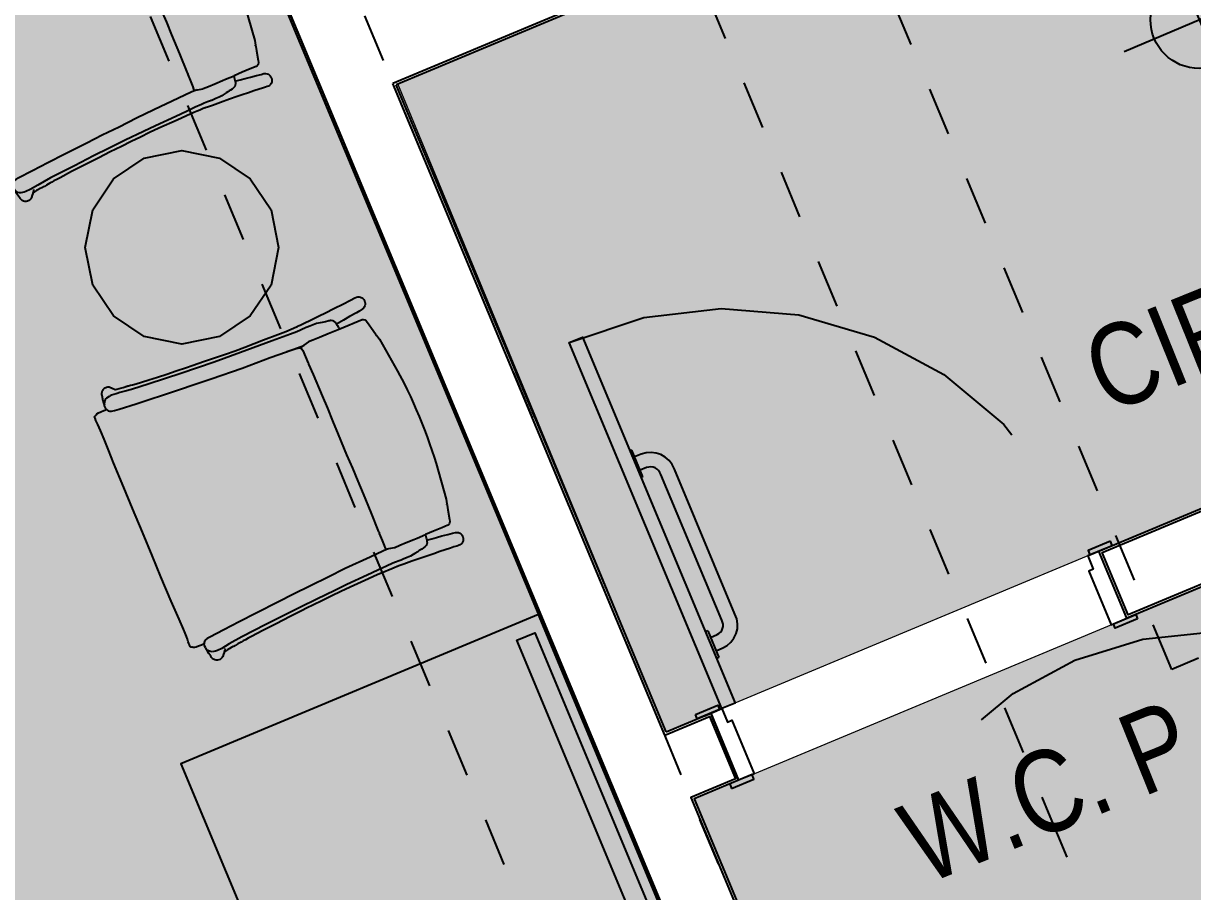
# Model space of a CAD drawing. Header units: metres. Extents: x -154 to 570, y -18 to 184.
# Drawn here: x -35.1 to -32.681, y 14.697 to 16.492 of the extents above; entities that cross this region are included whole.
import ezdxf
from ezdxf.enums import TextEntityAlignment as Align
from ezdxf.xclip import XClip

# ---------------------------------------------------------------- set-up
doc = ezdxf.new("R2010")
doc.units = ezdxf.units.M
doc.header["$XCLIPFRAME"] = 0
doc.linetypes.add('PUC TORRE A$0$DASHEDX2', pattern=[1.5, 1, -0.5])
doc.linetypes.add('PUC$0$DASHEDX2', pattern=[1.5, 1, -0.5])
for name, color, linetype in [('ARQ-AUX', 7, 'Continuous'), ('ARQ-SIM - EMBASAM', 1, 'Continuous'), ('ARQ-TXT - EMBASAM', 2, 'Continuous'), ('PUC TORRE A$0$1', 232, 'PUC TORRE A$0$DASHEDX2'), ('PUC TORRE A$0$JL-LAY', 7, 'Continuous'), ('PUC$0$ARQ-ALV ACAB', 4, 'Continuous'), ('PUC$0$ARQ-ALV OSSO', 5, 'Continuous'), ('PUC$0$ARQ-CAX @ 1', 1, 'Continuous'), ('PUC$0$ARQ-PRJ', 7, 'PUC$0$DASHEDX2')]:
    doc.layers.add(name, color=color, linetype=linetype)
doc.layers.add('PUC$0$ARQ-FORRO', color=9, linetype='Continuous', lineweight=5)
doc.styles.add('Adesa', font='ARIALN.TTF')

# ---------------------------------------------------------------- blocks, each defined once
blk = doc.blocks.new('*U1671')
for points in [[(-0.04499999999984539, 0.009999940819202635), (0.004999999999881766, 0.009999940819202635), (0.004999999999881766, -5.918121459558279e-08), (-0.04499999999984539, -5.918121459558279e-08)], [(0.8649999999987085, 0.00999994075062105), (0.8149999999989813, 0.00999994075062105), (0.8149999999989813, -5.924982460214778e-08), (0.8649999999987085, -5.924982460214778e-08)], [(-0.05500000000006366, -0.1599999999634463), (-0.005000000000336513, -0.1599999999634463), (-0.005000000000336513, -0.1499999999630006), (-0.05500000000006366, -0.1499999999630006)], [(0, -0.1499999999630859), (1.836970198722978e-17, -0.9699999999633985), (0.03000000000020011, -0.9699999999633985), (0.03000000000020009, -0.1499999999630859)], [(0.8749999999981309, -0.1599999999637873), (0.8249999999984038, -0.1599999999637873), (0.8249999999984038, -0.1499999999633417), (0.8749999999981309, -0.1499999999633417)]]:
    blk.add_lwpolyline(points, close=True)
for points in [[(-0.03999999999973625, -0.1499999999628585), (-3.410605131648481e-13, -0.1499999999630859), (-3.410605131648481e-13, -0.1199999999628858), (0.009999999999877218, -0.1199999999628858), (0.009999999999877218, -5.922683143921859e-08), (-0.02500000000077307, -5.922660406554314e-08), (-0.02499999999952252, -0.1499999999628585)], [(0.8599999999991678, -0.1499999999630859), (0.82, -0.1499999999633133), (0.82, -0.1199999999631132), (0.8099999999997817, -0.1199999999631132), (0.8099999999989859, -5.926380808318754e-08), (0.8450000000000909, -5.92635807095121e-08), (0.8449999999995225, -0.1499999999630859)]]:
    blk.add_lwpolyline(points)
at = {"layer": 'PUC$0$ARQ-PRJ'}
blk.add_arc((0.02365384615401838, -0.1736538461175936), 0.7966973711411199, 268.2986453946612, 1.701354605348371, dxfattribs=at)
blk = doc.blocks.new('PUC$0$A$C05002B55')
at = {"color": 1}
for p, q in [((0.003836453081532909, 0.4650576793685484), (0.0002006901198114974, 0.4650576793685484)), ((0.003836453081532909, 0.404942373124292), (0.003836453081532909, 0.4650576793685484)), ((0.003836453081532909, 0.404942373124292), (0.0002006901198114974, 0.404942373124292)), ((0.005000067026969646, 0.06000002624636336), (6.702583732476342e-08, 0.06000002624636336)), ((0.005000067026969646, 0.06000002624636336), (0.005000067026969646, 2.624641792792204e-08)), ((0.005000067026969646, 2.624641792792204e-08), (6.702583732476342e-08, 2.624641792792204e-08))]:
    blk.add_line(p, q, dxfattribs=at)
for points in [[(0.005000067026969646, 0.01500002624651797), (0.02000006702627388, 0.01500002624640429, 0.4328052709120763), (0.07016372534013726, 0.07000002624635426), (0.07016372534013726, 0.3949423731244148, 0.4153453410708557), (0.01883645308026871, 0.4499423731243648), (0.003836453081532909, 0.4499423731243648)], [(0.005000067027083333, 0.04500002624649069), (0.0197364771349271, 0.045000026246377, 0.443287716323767), (0.04016372534016455, 0.06858319640740929), (0.04016372534016455, 0.3956016003875145, 0.415930342340866), (0.01824708923112439, 0.4199423731243921), (0.003836453081532909, 0.4199423731243921)]]:
    blk.add_lwpolyline(points, format="xyb", dxfattribs=at)
blk = doc.blocks.new('PUC$0$forro area comum')
at = {"layer": 'PUC$0$ARQ-FORRO'}
h = blk.add_hatch(color=256, dxfattribs=at)
h.dxf.hatch_style = 1
h.paths.add_polyline_path([(-7.023404592104143, 9.284865312512474), (-5.01504157948326, 9.284865312512474), (-5.015041579957257, 7.686211163675789), (-7.023404592578141, 7.686211163675789)])
h = blk.add_hatch(color=256, dxfattribs=at)
h.dxf.hatch_style = 1
h.paths.add_polyline_path([(11.68820244177718, 2.454999636818978), (11.68820284765782, 2.05622806132993), (14.59822273577365, 2.054662714825245), (14.5981900061808, 2.455030064700213), (22.46060101801233, 2.455040507749809), (22.4605930877257, 2.05622706806376), (25.2950329609576, 2.056032659545406), (25.2950332190424, 2.455229665161291), (26.45623725045959, 2.454646449677419), (26.45628037683529, 3.954864600000015), (5.17003016, 3.959864600000001), (5.096326689760479, 3.958424440495265), (3.824562132071318, 3.959988809351742), (3.825039570835551, 9.240020724650371), (2.320193466877861, 9.240353962963303), (2.320109515405696, 3.954983991609906), (-1.060003724753184, 3.954983991609909), (-1.059989119006447, 4.304896208713335), (-0.3549890622065568, 4.30496049759732), (-0.3550037815530751, 4.55908449535753), (-0.2032194333476723, 4.560644704642472), (-0.2032177760033949, 8.425553129541443), (-4.865035370437809, 8.42555281408378), (-4.865042402612918, 4.964862680389363), (-4.655057410715946, 4.964862304497885), (-4.655012218094813, 4.104928355154752), (-3.944974996540912, 4.104865708328266), (-3.945019423459087, 3.954862955943103), (-11.18628892375347, 3.954861311886195), (-11.18628981058701, 2.454992999366388), (-10.02504159998796, 2.454992999366387), (-10.02504159998796, 2.055750398053976), (-7.126367965407899, 2.055750398053976), (-7.126368371288543, 2.454964376818979)])
h = blk.add_hatch(color=256, dxfattribs=at)
h.dxf.hatch_style = 1
h.paths.add_polyline_path([(-8.657535110478975, 6.086214867305719), (-8.653364854604582, 8.424875291478408), (-7.173419599405904, 8.424876179560615), (-7.173404592491607, 7.536210234706075), (-5.015035370437771, 7.536210234706116), (-5.019204486904091, 6.08621486730572)])
for points, elevation in [([(-7.023404592104143, 9.284865312512474), (-5.01504157948326, 9.284865312512474), (-5.015041579957257, 7.686211163675789), (-7.023404592578141, 7.686211163675789)], 9.99861844319702e-05), ([(-8.657535110478975, 6.086214867305719), (-8.653364854604582, 8.424875291478408), (-7.173419599405904, 8.424876179560615), (-7.173404592491607, 7.536210234706075), (-5.015035370437771, 7.536210234706116), (-5.019204486904091, 6.08621486730572)], -4.318356323483619e-06)]:
    blk.add_lwpolyline(points, close=True, dxfattribs=dict(at, elevation=elevation))
at = {"layer": 'PUC$0$ARQ-FORRO', "elevation": -4.318356323902826e-06}
blk.add_lwpolyline([(3.825039570835551, 9.240020724650371), (2.320193466877861, 9.240353962963303), (2.320109515405696, 3.954983991609906), (-1.060003724753184, 3.954983991609909), (-1.059989119006447, 4.304896208713335), (-0.3549890622065568, 4.30496049759732), (-0.3550037815530751, 4.55908449535753), (-0.2032194333476723, 4.560644704642472), (-0.2032177760033949, 8.425553129541443), (-4.865035370437809, 8.42555281408378), (-4.865042402612918, 4.964862680389363), (-4.655057410715946, 4.964862304497885), (-4.655012218094813, 4.104928355154752), (-3.944974996540912, 4.104865708328266), (-3.945019423459087, 3.954862955943103), (-11.18628892375347, 3.954861311886195), (-11.18628981058701, 2.454992999366388), (-10.02504159998796, 2.454992999366387), (-10.02504159998796, 2.055750398053976), (-7.126367965407899, 2.055750398053976), (-7.126368371288543, 2.454964376818979), (11.68820244177718, 2.454999636818978)], dxfattribs=at)
blk = doc.blocks.new('PUC')
at = {"layer": 'PUC$0$ARQ-ALV ACAB'}
blk.add_line((-6.043369798688713, 6.086214655339153, -4.318356323500418e-06), (-5.014990980449835, 6.086214655339719, -4.318356323902908e-06), dxfattribs=at)
for points, elevation in [([(-5.015035370437771, 7.536210234706116), (-5.115041599987965, 7.536210234706116), (-5.115041599987959, 7.68621017544237), (-5.015041579957257, 7.686211163675789), (-5.015035390468848, 9.28486432835124), (-7.023404592491612, 9.284865312085492), (-7.023404592491609, 7.686210234706216), (-5.985041599987608, 7.686210205055675), (-5.985041599988223, 7.536210205055608), (-7.173404592491607, 7.536210234706075), (-7.173404592491698, 8.424876179814037)], -4.318356323483731e-06), ([(-4.655012218094813, 4.104928355154751), (-4.655012218094814, 4.964864599999987), (-4.864997210000001, 4.96486038670082), (-4.865035370437809, 8.42555281408378)], -4.31835632350037e-06), ([(-5.015035370437771, 7.536210234706116), (-5.014990980449835, 6.086214655339719)], -4.318356323919465e-06)]:
    blk.add_lwpolyline(points, dxfattribs=dict(at, elevation=elevation))
at = {"layer": 'PUC$0$ARQ-ALV OSSO'}
blk.add_line((-6.038369798688713, 6.081214655339168, -4.318356323500418e-06), (-5.009990980449835, 6.081214655339721, -4.318356323902826e-06), dxfattribs=at)
for points, elevation in [([(-5.010035370437771, 7.541210234706115), (-5.110041599987965, 7.541210234706115), (-5.110041599987959, 7.681210234706093), (-5.010041599987959, 7.681211222939274), (-5.010035370437837, 9.289864325890484), (-7.028404592491609, 9.28986531454624), (-7.028404592491609, 7.681210234706178), (-5.990041599987628, 7.681210205055636), (-5.990041599988203, 7.541210205055573), (-7.168404592491608, 7.541210234706109), (-7.168404592491805, 9.4298646), (-5.010041599987959, 9.4298646)], -4.318356323483731e-06), ([(-4.870035370437773, 8.430553777986596), (-4.869997210000003, 4.959864600000001)], -4.318356323483684e-06), ([(-5.010035370437771, 7.541210234706115), (-5.009990980449835, 6.081214655339721)], -4.318356323902779e-06)]:
    blk.add_lwpolyline(points, dxfattribs=dict(at, elevation=elevation))
at = {"layer": 'PUC$0$ARQ-PRJ', "extrusion": (4.320886314667691e-06, 8.653128486188593e-07, 0.9999999999902905)}
blk.add_circle((-5.855530711009547, 8.475086233988966, -1.899223291545028e-05), 0.7499999999999984, dxfattribs=at)
at = {"layer": 'PUC$0$ARQ-ALV ACAB', "rotation": 180}
blk.add_blockref('PUC$0$A$C05002B55', (-5.170041532962472, 7.436210260952307), dxfattribs=at)
at = {"layer": 'PUC$0$ARQ-CAX @ 1', "xscale": -1}
blk.add_blockref('*U1671', (-5.140041599988109, 7.686210234668974, -4.318356323483731e-06), dxfattribs=at)
at = {"layer": 'PUC$0$ARQ-FORRO'}
blk.add_blockref('PUC$0$forro area comum', (0, 0), dxfattribs=at)
blk = doc.blocks.new('PUC TORRE A$0$DINNA JADER ALMEIDA')
at = {"color": 0}
for p, q in [((-0.2743204490863036, 0.6031872590537715), (-0.2721217880763263, 0.6051378579404538)), ((-0.2721217880763263, 0.6051378579404538), (-0.2696964646405746, 0.6066348308583382)), ((-0.2696964646405746, 0.6066348308583382), (-0.267271141204823, 0.6075647683065366)), ((-0.267271141204823, 0.6075647683065366), (-0.2644151509724164, 0.6079957147821071)), ((-0.2644151509724164, 0.6079957147821071), (-0.26188941922066, 0.607904232602344)), ((-0.26188941922066, 0.607904232602344), (-0.2592147616581002, 0.6073145116220555)), ((-0.2592147616581002, 0.6073145116220555), (-0.2567894382223486, 0.6061577611894577)), ((-0.2567894382223486, 0.6061577611894577), (-0.2544679209920684, 0.6046593380837599)), ((-0.2544679209920684, 0.6046593380837599), (-0.2524505953811662, 0.602572644185587)), ((-0.1889023304767949, 0.6038152385158693), (-0.1792239731699876, 0.6058902827725223)), ((-0.1792239731699876, 0.6058902827725223), (-0.1033152909548516, 0.6151067077150767)), ((-0.1033152909548516, 0.6151067077150767), (-0.07480750870717756, 0.6177699625904367)), ((-0.07480750870717756, 0.6177699625904367), (-0.06018167968986354, 0.6186528381345431)), ((-0.06018167968986354, 0.6186528381345431), (-0.04482190654805862, 0.6194683250756645)), ((-0.04482190654805862, 0.6194683250756645), (-0.02955929394035905, 0.6198390195571575)), ((-0.02955929394035905, 0.6198390195571575), (-0.01474398004770805, 0.6200595684522883)), ((-0.01474398004770805, 0.6200595684522883), (-1.77635683940025e-15, 0.6201707755932615)), ((-1.77635683940025e-15, 0.6201707755932615), (0.02990250806862882, 0.6197985165937947)), ((0.02990250806862882, 0.6197985165937947), (0.04529826062956843, 0.6194280026336072)), ((0.04529826062956843, 0.6194280026336072), (0.06043890947468, 0.6186492337258294)), ((0.06043890947468, 0.6186492337258294), (0.07507175260920285, 0.6177595645632961)), ((0.07507175260920285, 0.6177595645632961), (0.08954527976007576, 0.6163855627580634)), ((0.08954527976007576, 0.6163855627580634), (0.1035656103331384, 0.6150509085798435)), ((0.1035656103331384, 0.6150509085798435), (0.1794602697723136, 0.6058512360143515)), ((0.1794602697723136, 0.6058512360143515), (0.1890011612987319, 0.6037757705413203)), ((0.2530411130902515, 0.6028485168431823), (0.254948770112895, 0.604937346910126)), ((0.254948770112895, 0.604937346910126), (0.257250055572408, 0.6063858739272492)), ((0.257250055572408, 0.6063858739272492), (0.2596255733175159, 0.6073515606111233)), ((0.2596255733175159, 0.6073515606111233), (0.2619639735552131, 0.6078715462114692)), ((0.2619639735552131, 0.6078715462114692), (0.2645621963447891, 0.6080572544948248)), ((0.2645621963447891, 0.6080572544948248), (0.2673460066714242, 0.6075372688944789)), ((0.2673460066714242, 0.6075372688944789), (0.2700926994906467, 0.6064601584440661)), ((0.2700926994906467, 0.6064601584440661), (0.2726166872653994, 0.6052344789600195)), ((0.2726166872653994, 0.6052344789600195), (0.2745516856990164, 0.6031509923236902)), ((-0.2774985783446162, 0.5959578200755189), (-0.276927105191902, 0.5984922068089471)), ((-0.2773538255241679, 0.5922641736633603), (-0.2774985783446162, 0.5959578200755189)), ((-0.2764491108440694, 0.5814729410337822), (-0.2773538255241679, 0.5922641736633603)), ((-0.276927105191902, 0.5984922068089471), (-0.2759297741431261, 0.6009417966682573)), ((-0.2751704209014285, 0.5644337998629894), (-0.2764491108440694, 0.5814729410337822)), ((-0.2759297741431261, 0.6009417966682573), (-0.2743204490863036, 0.6031872590537715)), ((-0.2524505953811662, 0.602572644185587), (-0.2511359342070776, 0.6003952323145061)), ((-0.2511359342070776, 0.6003952323145061), (-0.249889271760722, 0.5967435270187682)), ((-0.249889271760722, 0.5967435270187682), (-0.2494586076932954, 0.593726895672396)), ((-0.2494586076932954, 0.593726895672396), (-0.2491186085961772, 0.5910731723219147)), ((-0.2491186085961772, 0.5910731723219147), (-0.2479091646386866, 0.5831912812100457)), ((-0.2479091646386866, 0.5831912812100457), (-0.2457785078148973, 0.5671555255888903)), ((-0.2302658132717852, 0.58839959764531), (-0.229605470981106, 0.5909692823111525)), ((-0.2300999143890259, 0.5384599914017656), (-0.2302658132717852, 0.58839959764531)), ((-0.229605470981106, 0.5909692823111525), (-0.2276611222106961, 0.5932820009173625)), ((-0.2276611222106961, 0.5932820009173625), (-0.2243960888589278, 0.5951909114174487)), ((-0.2243960888589278, 0.5951909114174487), (-0.2202638213218613, 0.5965640106161585)), ((-0.2202638213218613, 0.5965640106161585), (-0.2006369212758035, 0.601152729795233)), ((-0.2006369212758035, 0.601152729795233), (-0.1902235499869356, 0.6035214400927336)), ((-0.1902235499869356, 0.6035214400927336), (-0.190133212524044, 0.6034197404071335)), ((-0.190133212524044, 0.6034197404071335), (-0.1898226672607493, 0.602679603058526)), ((-0.1898226672607493, 0.602679603058526), (-0.1892749820635213, 0.6024988049546538)), ((-0.1892749820635213, 0.6024988049546538), (-0.1888910396585484, 0.602883002429726)), ((-0.1888910396585484, 0.602883002429726), (-0.1889023304767949, 0.6038152385158693)), ((0.1890011612987319, 0.6037757705413203), (0.1890822111970856, 0.6026662625341199)), ((0.1890822111970856, 0.6026662625341199), (0.189490503778611, 0.602554838767583)), ((0.189490503778611, 0.602554838767583), (0.1899730313749615, 0.6025176995178629)), ((0.1899730313749615, 0.6025176995178629), (0.1903442037198477, 0.6034091016849192)), ((0.1903442037198477, 0.6034091016849192), (0.1918660215237189, 0.6031862481344659)), ((0.1918660215237189, 0.6031862481344659), (0.200947130843991, 0.6010679569906223)), ((0.200947130843991, 0.6010679569906223), (0.2206075621912298, 0.5964990409986557)), ((0.2206075621912298, 0.5964990409986557), (0.2247647202920913, 0.5951990830151681)), ((0.2247647202920913, 0.5951990830151681), (0.2281052932298984, 0.5931934251306021)), ((0.2281052932298984, 0.5931934251306021), (0.229961165871245, 0.5905935031462493)), ((0.229961165871245, 0.5905935031462493), (0.2304808109750063, 0.588179289445252)), ((0.2304808109750063, 0.588179289445252), (0.2303685250566296, 0.5746545310138336)), ((0.2462074988652603, 0.5686649965984261), (0.2479560200333335, 0.5812691565504666)), ((0.2479560200333335, 0.5812691565504666), (0.2493293650783297, 0.5909631566215525)), ((0.2493293650783297, 0.5909631566215525), (0.2500345977191483, 0.5970915420070346)), ((0.2500345977191483, 0.5970915420070346), (0.2512965902419122, 0.6003600186253673)), ((0.2512965902419122, 0.6003600186253673), (0.2530411130902515, 0.6028485168431823)), ((0.2745516856990164, 0.6031509923236902), (0.2761477357884825, 0.6006253548561551)), ((0.2761477357884825, 0.6006253548561551), (0.2771508855523912, 0.5983276315529773)), ((0.2767963260212998, 0.5828014514702717), (0.2762138349731895, 0.5752033097622533)), ((0.2772747979841199, 0.5890465017575002), (0.2767963260212998, 0.5828014514702717)), ((0.2771915865368051, 0.59824754026753), (0.2775660448727901, 0.5955829856387753)), ((0.2775660448727901, 0.5927935283194117), (0.2772747979841199, 0.5890465017575002)), ((0.2775660448727901, 0.5955829856387753), (0.2775660448727901, 0.5927935283194117)), ((-0.2737590686205333, 0.5450602835468183), (-0.2751704209014285, 0.5644337998629894)), ((-0.2457785078148973, 0.5671555255888903), (-0.2438966911275617, 0.5528086249975903)), ((0.2303685250566296, 0.5746545310138336), (0.2302942900418046, 0.5563436533568282)), ((0.2302942900418046, 0.5563436533568282), (0.2303329168125696, 0.5383832277256992)), ((0.2433031794548199, 0.546996633285195), (0.2447228012980283, 0.5571510529435058)), ((0.2447228012980283, 0.5571510529435058), (0.2462074988652603, 0.5686649965984261)), ((0.2752984926773649, 0.5638683830676676), (0.2744247574698129, 0.5522525953101045)), ((0.2762138349731895, 0.5752033097622533), (0.2752984926773649, 0.5638683830676676)), ((-0.2723115294991398, 0.5224806186013948), (-0.2737590686205333, 0.5450602835468183)), ((-0.2488919534735849, 0.533733211044316), (-0.2512949601502488, 0.5315665527762405)), ((-0.2466101859847853, 0.5349841067474257), (-0.2488919534735849, 0.533733211044316)), ((-0.2440806808860785, 0.5358180353966633), (-0.2466101859847853, 0.5349841067474257)), ((-0.2419292990793664, 0.5362219702684516), (-0.2440806808860785, 0.5358180353966633)), ((-0.2438966911275617, 0.5528086249975903), (-0.2418962812748173, 0.536220636653721)), ((-0.2418962812748173, 0.536220636653721), (-0.2391309587419492, 0.5365835386322351)), ((-0.2391309587419492, 0.5365835386322351), (-0.2341544371234363, 0.5374013482808087)), ((-0.2341544371234363, 0.5374013482808087), (-0.2314571133182994, 0.5380591137581536)), ((-0.2314571133182994, 0.5380591137581536), (-0.2300999143890259, 0.5384599914017656)), ((-0.2300612113466158, 0.5382252745691414), (-0.2300632933775368, 0.5124791085258353)), ((0.2303299981404123, 0.5194312959544973), (0.2303445181999884, 0.5383830663193363)), ((0.2303329168125696, 0.5383832277256992), (0.2317804996016193, 0.537974671909268)), ((0.2317804996016193, 0.537974671909268), (0.2343416048837845, 0.5373061172752873)), ((0.2343416048837845, 0.5373061172752873), (0.236844741352904, 0.5368940773976778)), ((0.236844741352904, 0.5368940773976778), (0.2392944941128334, 0.5366712238472253)), ((0.2392944941128334, 0.5366712238472253), (0.2421154219468811, 0.5361883835139771)), ((0.2421154219468811, 0.5361883835139771), (0.2422267744691151, 0.5384540281813397)), ((0.2421910635318785, 0.5362274560665643), (0.2447505595037391, 0.5356590509629982)), ((0.2422267744691151, 0.5384540281813397), (0.2433031794548199, 0.546996633285195)), ((0.2447505595037391, 0.5356590509629982), (0.247350685165717, 0.5347658429431075)), ((0.247350685165717, 0.5347658429431075), (0.2495445379962504, 0.5331824259967775)), ((0.2495445379962504, 0.5331824259967775), (0.2514133833930039, 0.5315178110506205)), ((0.2735719254232336, 0.5387492346706502), (0.2729062229278085, 0.5278204026853777)), ((0.2744247574698129, 0.5522525953101045), (0.2735719254232336, 0.5387492346706502)), ((-0.2715877599384431, 0.5109651405153866), (-0.2723115294991398, 0.5224806186013948)), ((-0.2704659132984446, 0.4914299372841171), (-0.2715877599384431, 0.5109651405153866)), ((-0.2565377065677481, 0.5103327258767543), (-0.2573988851031945, 0.5058294587692167)), ((-0.2553764267429788, 0.5169744198614845), (-0.2565377065677481, 0.5103327258767543)), ((-0.2546592994740742, 0.5219953989312209), (-0.2553764267429788, 0.5169744198614845)), ((-0.2543333292514305, 0.5238587116684279), (-0.2546592994740742, 0.5219953989312209)), ((-0.2538639395924331, 0.525878386027367), (-0.2543333292514305, 0.5238587116684279)), ((-0.253368470390047, 0.5275201844201796), (-0.2538639395924331, 0.525878386027367)), ((-0.2528204810550587, 0.528804161396387), (-0.253368470390047, 0.5275201844201796)), ((-0.2512949601502488, 0.5315665527762405), (-0.2528204810550587, 0.528804161396387)), ((-0.2300632933775368, 0.5124791085258353), (-0.2300632933775368, 0.4929777758187095)), ((0.2303080525717149, 0.5121342619770042), (0.2303299981404123, 0.5194312959544973)), ((0.2303764406683051, 0.4952934349137363), (0.2303080525717149, 0.5121342619770042)), ((0.2514133833930039, 0.5315178110506205), (0.2534447294979323, 0.5275795729609429)), ((0.2534447294979323, 0.5275795729609429), (0.2544603995416814, 0.5241691396102928)), ((0.2544603995416814, 0.5241691396102928), (0.2551517421212868, 0.5197717538648385)), ((0.2551517421212868, 0.5197717538648385), (0.2555986386254165, 0.5168485248886734)), ((0.2555986386254165, 0.5168485248886734), (0.2561267884923488, 0.5136816937252657)), ((0.2561267884923488, 0.5136816937252657), (0.2568986984476904, 0.5098652567292117)), ((0.2568986984476904, 0.5098652567292117), (0.258239917493956, 0.5026629878671782)), ((0.2717158562774369, 0.5107786680251749), (0.2706132861782358, 0.4911794880435778)), ((0.2729062229278085, 0.5278204026853777), (0.2717158562774369, 0.5107786680251749)), ((-0.2701040285180962, 0.4851652282268253), (-0.2704659132984446, 0.4914299372841171)), ((-0.2698507097176979, 0.4794074891838207), (-0.2701040285180962, 0.4851652282268253)), ((-0.2589168842199943, 0.4980104824876959), (-0.2593488093572702, 0.4912768345178833)), ((-0.2593488093572702, 0.4912768345178833), (-0.2593488093572702, 0.4835072413363894)), ((-0.2573988851031945, 0.5058294587692167), (-0.2589168842199943, 0.4980104824876959)), ((-0.2300632933775368, 0.4929777758187095), (-0.2302246327216437, 0.4779168309640358)), ((0.2303871516944316, 0.4808787034304887), (0.2303764406683051, 0.4952934349137363)), ((0.258239917493956, 0.5026629878671782), (0.2589712037766123, 0.4990495526938252)), ((0.2589712037766123, 0.4990495526938252), (0.2593598274846691, 0.4926124025596268)), ((0.2593598274846691, 0.4926124025596268), (0.2594878061945902, 0.4850409831526443)), ((0.2594878061945902, 0.4850409831526443), (0.2597178766288195, 0.4760479778436606)), ((0.2706132861782358, 0.4911794880435778), (0.2696979438824112, 0.4733492242903985)), ((-0.2695250117778478, 0.4733600555686701), (-0.2698507097176979, 0.4794074891838207)), ((-0.2691993165672244, 0.4675661039519765), (-0.2695250117778478, 0.4733600555686701)), ((-0.2689821846073244, 0.462279128366947), (-0.2691993165672244, 0.4675661039519765)), ((-0.2687288658069278, 0.4596718471307462), (-0.2689821846073244, 0.462279128366947)), ((-0.2684385768774558, 0.4576627894282783), (-0.2687288658069278, 0.4596718471307462)), ((-0.2594658182915577, 0.472831373297077), (-0.2594763307424799, 0.4724793979399511)), ((-0.2594763307424799, 0.4724793979399511), (-0.2594024126273453, 0.470800388914566)), ((-0.2593968585390787, 0.4740247445390802), (-0.2594658182915577, 0.472831373297077)), ((-0.2594351955882104, 0.477377896332122), (-0.2594646388751976, 0.4752778509369513)), ((-0.2594646388751976, 0.4752778509369513), (-0.2593968585390787, 0.4740247445390802)), ((-0.2593488093572702, 0.4835072413363894), (-0.2594351955882104, 0.477377896332122)), ((-0.2594024126273453, 0.470800388914566), (-0.2592867636323302, 0.4687358319934551)), ((-0.2592867636323302, 0.4687358319934551), (-0.2589890572803117, 0.4624364709157351)), ((-0.2589890572803117, 0.4624364709157351), (-0.2591267481229131, 0.4543524459785298)), ((-0.230331381937086, 0.4721028893294754), (-0.2303453664453556, 0.4685206877250794)), ((-0.2303453664453556, 0.4685206877250794), (-0.226399984041306, 0.4507994883178048)), ((-0.2302246327216437, 0.4779168309640358), (-0.230331381937086, 0.4721028893294754)), ((0.2272286385777189, 0.453665555823485), (0.2305734633747321, 0.4685203847780191)), ((0.2305734633747321, 0.4693502741331246), (0.2303871516944316, 0.4808787034304887)), ((0.2305734633747321, 0.4685203847780191), (0.2305734633747321, 0.4693502741331246)), ((0.25938357828249, 0.4670335260662331), (0.259204126472854, 0.4591216760414385)), ((0.2596154960678536, 0.4735923817702066), (0.25938357828249, 0.4670335260662331)), ((0.2597178766288195, 0.4760479778436606), (0.2595131155068877, 0.4741295423878045)), ((0.2595131155068877, 0.4741295423878045), (0.2596154960678536, 0.4735923817702066)), ((0.2688841534493278, 0.4595387487729106), (0.2687432242779888, 0.4582330562293144)), ((0.2690505790731841, 0.4623698403224772), (0.2688841534493278, 0.4595387487729106)), ((0.2696979438824112, 0.4733492242903985), (0.2690505790731841, 0.4623698403224772)), ((-0.2685833324271307, 0.4458938293438139), (-0.2684385768774558, 0.4576627894282783)), ((-0.2684747664471825, 0.4332195609344671), (-0.2685833324271307, 0.4458938293438139)), ((-0.2595180014480576, 0.4404638516608523), (-0.261291639060893, 0.3996965605611145)), ((-0.2591267481229131, 0.4543524459785298), (-0.2595180014480576, 0.4404638516608523)), ((-0.2288506066447908, 0.4185845537466992), (-0.227633515152986, 0.4490233588318002)), ((-0.2267500239855842, 0.43945927102226), (-0.2286532349273998, 0.4191881116262328)), ((-0.227633515152986, 0.4490233588318002), (-0.2275861158536614, 0.4565292679840045)), ((-0.2255850614934065, 0.446520385659122), (-0.2267500239855842, 0.43945927102226)), ((-0.226399984041306, 0.4507994883178048), (-0.225229918768143, 0.449596774843493)), ((-0.2249071257487536, 0.4482352925464861), (-0.2255850614934065, 0.446520385659122)), ((-0.225229918768143, 0.449596774843493), (-0.2243941578587396, 0.4496301836269252)), ((-0.2239749595867782, 0.4491456730249457), (-0.2249071257487536, 0.4482352925464861)), ((-0.2243941578587396, 0.4496301836269252), (-0.2208170903351192, 0.4501647214325901)), ((-0.2219623397252803, 0.4495691056786839), (-0.2239749595867782, 0.4491456730249457)), ((-0.2208170903351192, 0.4501647214325901), (-0.2219623397252803, 0.4495691056786839)), ((-0.2206587536887881, 0.4501597787557827), (-0.2182998126550029, 0.4504307444315234)), ((-0.2182998126550029, 0.4504307444315234), (-0.1899435684532182, 0.4511855902518462)), ((-0.1899435684532182, 0.4511855902518462), (-0.1896781817199233, 0.4518227315869909)), ((-0.1896781817199233, 0.4518227315869909), (-0.1889352998488718, 0.4519641396326737)), ((-0.1889352998488718, 0.4519641396326737), (-0.1886523000967717, 0.4513631554385231)), ((-0.1886523000967717, 0.4513631554385231), (-0.1881570475218801, 0.4510096353243176)), ((-0.1881570475218801, 0.4510096353243176), (-0.1646255128297014, 0.4515040121751417)), ((-0.1646255128297014, 0.4515040121751417), (-0.1165250214551286, 0.4516100682094031)), ((-0.1165250214551286, 0.4516100682094031), (-0.08867055874022789, 0.4517517300755953)), ((-0.08867055874022789, 0.4517517300755953), (-0.06028233791325377, 0.4514689549230226)), ((-0.06028233791325377, 0.4514689549230226), (-0.03005124893659783, 0.4512602271279613)), ((-0.03005124893659783, 0.4512602271279613), (0.01511202740641515, 0.4509089067915069)), ((0.01511202740641515, 0.4509089067915069), (0.04551644244854991, 0.4515775054943365)), ((0.04551644244854991, 0.4515775054943365), (0.07457552252201971, 0.4518270438064027)), ((0.07457552252201971, 0.4518270438064027), (0.1028149022078448, 0.4517208594972599)), ((0.1028149022078448, 0.4517208594972599), (0.1449644387923374, 0.4514367306353027)), ((0.1449644387923374, 0.4514367306353027), (0.1877284382010824, 0.451224618566779)), ((0.1877284382010824, 0.451224618566779), (0.1887466235307418, 0.4512433930967381)), ((0.1887466235307418, 0.4512433930967381), (0.1888943995867081, 0.4514258163533853)), ((0.1888943995867081, 0.4514258163533853), (0.1891030178815321, 0.4519122756418579)), ((0.1891030178815321, 0.4519122756418579), (0.1894072531455429, 0.4520078322406267)), ((0.1894072531455429, 0.4520078322406267), (0.1899288018913179, 0.4518514706188954)), ((0.1899288018913179, 0.4518514706188954), (0.1899635706042169, 0.451069657051729)), ((0.1899635706042169, 0.451069657051729), (0.1913978311594562, 0.451069657051729)), ((0.1913978311594562, 0.451069657051729), (0.2074405774296704, 0.4508578042622213)), ((0.2074405774296704, 0.4508578042622213), (0.2183699700884532, 0.4506782576380166)), ((0.2183699700884532, 0.4506782576380166), (0.2241177955447, 0.4502761731996223)), ((0.2241177955447, 0.4502761731996223), (0.2258996168628897, 0.450333615783145)), ((0.2258996168628897, 0.450333615783145), (0.2265747123803923, 0.4510966111523063)), ((0.2265747123803923, 0.4510966111523063), (0.2272286385777189, 0.453665555823485)), ((0.227729770182119, 0.4562212144920679), (0.2277712423124925, 0.4522993491898948)), ((0.2277712423124925, 0.4522993491898948), (0.2278192253025679, 0.443549083624271)), ((0.2278192253025679, 0.443549083624271), (0.2292305052910777, 0.4146123910448134)), ((0.259204126472854, 0.4591216760414385), (0.2592553167533378, 0.4531873197736749)), ((0.2592553167533378, 0.4531873197736749), (0.259677481618489, 0.4390995718797335)), ((0.259677481618489, 0.4390995718797335), (0.2605012317367983, 0.4191179398076859)), ((0.2687432242779888, 0.4582330562293144), (0.268663503513908, 0.4578342004243146)), ((0.268663503513908, 0.4578342004243146), (0.2687166497802203, 0.4572492091022031)), ((0.2687166497802203, 0.4572492091022031), (0.2687432242779888, 0.4533005161736163)), ((0.2687830819308008, 0.4397026767007448), (0.2687299356644903, 0.4325631192800206)), ((0.2687432242779888, 0.4533005161736163), (0.2688229423128412, 0.4455046855849982)), ((0.2688229423128412, 0.4455046855849982), (0.2687830819308008, 0.4397026767007448)), ((-0.2698879664157623, 0.3841067242135772), (-0.2686544943306792, 0.4157504420857698)), ((-0.2686544943306792, 0.4157504420857698), (-0.2684747664471825, 0.4332195609344671)), ((-0.2308232767858094, 0.3830963253192596), (-0.2288506066447908, 0.4185845537466992)), ((0.2292305052910777, 0.4146123910448134), (0.2314416642514647, 0.358188617895113)), ((0.2605012317367983, 0.4191179398076859), (0.2616553748891004, 0.3946880132378467)), ((0.2687299356644903, 0.4325631192800206), (0.2689026630769202, 0.4154975437728661)), ((0.2689026630769202, 0.4154975437728661), (0.2696597428712906, 0.3945322266975371)), ((-0.261291639060893, 0.3996965605611145), (-0.264038517815667, 0.3301108375449555)), ((0.2616553748891004, 0.3946880132378467), (0.2632228252489952, 0.3487206734736938)), ((0.2696597428712906, 0.3945322266975371), (0.2706031061559813, 0.3530550799060856)), ((-0.270977444405915, 0.342404732119947), (-0.2698879664157623, 0.3841067242135772)), ((-0.2334297568542976, 0.3208861541541799), (-0.2308232767858094, 0.3830963253192596)), ((-0.2720407245318306, 0.3212920615211008), (-0.270977444405915, 0.342404732119947)), ((0.2314416642514647, 0.358188617895113), (0.2340253563109975, 0.3184918079718928)), ((0.2632228252489952, 0.3487206734736938), (0.2646230993572907, 0.320861050486994)), ((0.2706031061559813, 0.3530550799060856), (0.2716814134139423, 0.3317436493335659)), ((-0.2732891009336775, 0.3002283844043063), (-0.2720407245318306, 0.3212920615211008)), ((-0.264038517815667, 0.3301108375449555), (-0.2671441798411038, 0.272401908971557)), ((-0.2375439161464357, 0.2534389923383129), (-0.2334297568542976, 0.3208861541541799)), ((0.2340253563109975, 0.3184918079718928), (0.2368502269812947, 0.2778122295983998)), ((0.2646230993572907, 0.320861050486994), (0.2668996918559365, 0.2793523906172233)), ((0.2716814134139423, 0.3317436493335659), (0.2728395533343502, 0.3106453061089223)), ((-0.274581044009846, 0.2786442884360341), (-0.2732891009336775, 0.3002283844043063)), ((0.2728395533343502, 0.3106453061089223), (0.2740737241019247, 0.2893740535614153)), ((-0.2761442642098508, 0.2546130516808169), (-0.274581044009846, 0.2786442884360341)), ((-0.2671441798411038, 0.272401908971557), (-0.2720190626854535, 0.1999789563244372)), ((0.2368502269812947, 0.2778122295983998), (0.2389386123090631, 0.2392804121466483)), ((0.2668996918559365, 0.2793523906172233), (0.2691413531710651, 0.2419715290898274)), ((0.2740737241019247, 0.2893740535614153), (0.2754861216773303, 0.2671355979510768)), ((0.2754861216773303, 0.2671355979510768), (0.2763234162261359, 0.2543607190013333)), ((-0.2779342259832589, 0.2277933745429186), (-0.2761442642098508, 0.2546130516808169)), ((-0.2449536054456836, 0.1472152427632558), (-0.2375439161464357, 0.2534389923383129)), ((0.2691413531710651, 0.2419715290898274), (0.2715791586477785, 0.2065135053030405)), ((0.2763234162261359, 0.2543607190013333), (0.277187948475234, 0.2410438188173369)), ((-0.2788165009467445, 0.2150259751925603), (-0.2779342259832589, 0.2277933745429186)), ((0.2389386123090631, 0.2392804121466483), (0.2416421775997577, 0.2039380049666555)), ((0.277187948475234, 0.2410438188173369), (0.2790393288064923, 0.2148556713938596)), ((-0.2803566127691592, 0.1930308442486091), (-0.2788165009467445, 0.2150259751925603)), ((-0.2720190626854535, 0.1999789563244372), (-0.2772532643517724, 0.1311061720416884)), ((0.2416421775997577, 0.2039380049666555), (0.2453295506401911, 0.1528878036446617)), ((0.2715791586477785, 0.2065135053030405), (0.2748726968854225, 0.1618371927647706)), ((0.2790393288064923, 0.2148556713938596), (0.281397218464809, 0.1822571883767168)), ((-0.2836389739925842, 0.1520542471403052), (-0.2820095645433334, 0.1721447278869572)), ((-0.2820095645433334, 0.1721447278869572), (-0.2803566127691592, 0.1930308442486091)), ((0.281397218464809, 0.1822571883767168), (0.2838633902633116, 0.1516567271929592)), ((-0.2852883804989546, 0.1338924620287187), (-0.2836389739925842, 0.1520542471403052)), ((-0.2471441787766437, 0.1209737227966272), (-0.2449536054456836, 0.1472152427632558)), ((0.2453295506401911, 0.1528878036446617), (0.2484001852032218, 0.113249211412759)), ((0.2748726968854225, 0.1618371927647706), (0.2792126602536307, 0.106536373995489)), ((0.2838633902633116, 0.1516567271929592), (0.2863581207086945, 0.1250977047666835)), ((-0.2867872564081733, 0.1179463833742807), (-0.2852883804989546, 0.1338924620287187)), ((-0.2772532643517724, 0.1311061720416884), (-0.2807984274593665, 0.09288377270826853)), ((-0.2498400898958621, 0.09012784419902786), (-0.2471441787766437, 0.1209737227966272)), ((0.2863581207086945, 0.1250977047666835), (0.2870165934778601, 0.1174253507503682)), ((-0.2893678101725303, 0.09418766158039471), (-0.2889153614033262, 0.09817181491057081)), ((-0.2889153614033262, 0.09817181491057081), (-0.287987841289997, 0.1059816599697978)), ((-0.287987841289997, 0.1059816599697978), (-0.2867872564081733, 0.1179463833742807)), ((0.2484001852032218, 0.113249211412759), (0.2514760850178579, 0.07753707235697327)), ((0.2792126602536307, 0.106536373995489), (0.2827160924813441, 0.07658223507977713)), ((0.2870165934778601, 0.1174253507503682), (0.2876754729020696, 0.1108109779435615)), ((0.2876754729020696, 0.1108109779435615), (0.2881643186623641, 0.1055152230057557)), ((0.2881643186623641, 0.1055152230057557), (0.2887381826192321, 0.1011127296044423)), ((0.2887381826192321, 0.1011127296044423), (0.2897371266420414, 0.09320100433831069)), ((-0.2920455708678791, 0.07017427838219703), (-0.2909794468858813, 0.07865148061741944)), ((-0.2909794468858813, 0.07865148061741944), (-0.2908210888614295, 0.08288463901769738)), ((-0.2908437114363505, 0.08397122683659841), (-0.2907532238658934, 0.084718254081662)), ((-0.2908210888614295, 0.08288463901769738), (-0.2908437114363505, 0.08397122683659841)), ((-0.2907532238658934, 0.084718254081662), (-0.2904591303919126, 0.08546528734410241)), ((-0.2906401109912853, 0.08585011664374065), (-0.2904536883103113, 0.08748704171165578)), ((-0.2904591303919126, 0.08546528734410241), (-0.2906401109912853, 0.08585011664374065)), ((-0.2904536883103113, 0.08748704171165578), (-0.2903179528607822, 0.08846044267261188)), ((-0.2903179528607822, 0.08846044267261188), (-0.2901595948363287, 0.08999977792329439)), ((-0.2901595948363287, 0.08999977792329439), (-0.2893678101725303, 0.09418766158039471)), ((-0.2824053942847531, 0.07937361112428576), (-0.2838310198273568, 0.06828170670630396)), ((-0.2807984274593665, 0.09288377270826853), (-0.2824053942847531, 0.07937361112428576)), ((-0.2530052703254668, 0.05390303684020381), (-0.2498400898958621, 0.09012784419902786)), ((0.2514760850178579, 0.07753707235697327), (0.2543014852220296, 0.04479139910009078)), ((0.2827160924813441, 0.07658223507977713), (0.2851565636797311, 0.05882042166169832)), ((0.2897371266420414, 0.09320100433831069), (0.2905734959823913, 0.0883829388591959)), ((0.2905734959823913, 0.0883829388591959), (0.2908176145535624, 0.08595808041860753)), ((0.2908176145535624, 0.08595808041860753), (0.2906452665038906, 0.08544592342550228)), ((0.2906452665038906, 0.08544592342550228), (0.2909429571010165, 0.08468814312806572)), ((0.2909429571010165, 0.08468814312806572), (0.2910474101336398, 0.08355409024082494)), ((0.2910474101336398, 0.08355409024082494), (0.2909899626032342, 0.08228071702811945)), ((0.2909899626032342, 0.08228071702811945), (0.2911570869095836, 0.07867473777882061)), ((0.2911570869095836, 0.07867473777882061), (0.2918164876164333, 0.07288043715427062)), ((0.2918164876164333, 0.07288043715427062), (0.2923131362409706, 0.06964775189324968)), ((-0.3048680512460606, 0.04694110826221376), (-0.3042584343960257, 0.04962969027660158)), ((-0.3042584343960257, 0.04962969027660158), (-0.3030929009956491, 0.05228466524146214)), ((-0.3030929009956491, 0.05228466524146214), (-0.3014188413683634, 0.0543672913929063)), ((-0.3014188413683634, 0.0543672913929063), (-0.2995185559918614, 0.05611035697051392)), ((-0.2995185559918614, 0.05611035697051392), (-0.2974372927452151, 0.05789870330867686)), ((-0.2974372927452151, 0.05789870330867686), (-0.2948809581544438, 0.06025297190181433)), ((-0.2948809581544438, 0.06025297190181433), (-0.2936743853453212, 0.0612552081324802)), ((-0.2936743853453212, 0.0612552081324802), (-0.2936291401954776, 0.0620701474923111)), ((-0.2936291401954776, 0.0620701474923111), (-0.2929278458313647, 0.0652619988342451)), ((-0.2929278458313647, 0.0652619988342451), (-0.2920455708678791, 0.07017427838219703)), ((-0.2846325114705852, 0.0602024415859681), (-0.2854700535393881, 0.05008429362553901)), ((-0.2854700535393881, 0.05008429362553901), (-0.2854254042057605, 0.0471588102865681)), ((-0.2844934727235717, 0.06214771924303797), (-0.2846325114705852, 0.0602024415859681)), ((-0.2838310198273568, 0.06828170670630396), (-0.2844934727235717, 0.06214771924303797)), ((-0.2539041540798515, 0.04349926438728691), (-0.2530052703254668, 0.05390303684020381)), ((0.2851565636797311, 0.05882042166169832), (0.2856431210676824, 0.04887584599111072)), ((0.2856431210676824, 0.04887584599111072), (0.2854096086632598, 0.04473926491324853)), ((0.2896756238291793, 0.06459455168577488), (0.2881217668445775, 0.065727704694166)), ((0.2918174198692522, 0.06299974556754151), (0.2896756238291793, 0.06459455168577488)), ((0.2937492376752289, 0.06140493944930903), (0.2918174198692522, 0.06299974556754151)), ((0.2923131362409706, 0.06964775189324968), (0.2931278682578817, 0.06518992871209672)), ((0.2931278682578817, 0.06518992871209672), (0.293794550546334, 0.06188641892592806)), ((0.293794550546334, 0.06188641892592806), (0.293928195406842, 0.06124450321912001)), ((0.293928195406842, 0.06124450321912001), (0.2950641767211728, 0.06024150879897583)), ((0.2950641767211728, 0.06024150879897583), (0.2977028412184559, 0.05793679330393431)), ((0.2977028412184559, 0.05793679330393431), (0.3015518175678906, 0.05447312501638102)), ((0.3015518175678906, 0.05447312501638102), (0.3032677080801829, 0.05223519036926483)), ((0.3032677080801829, 0.05223519036926483), (0.3044304194583045, 0.04969427478198885)), ((0.3044304194583045, 0.04969427478198885), (0.3050585513943886, 0.04696613453239884)), ((-0.3049357852386301, 0.04416215126539669), (-0.3048680512460606, 0.04694110826221376)), ((-0.304393905110393, 0.04140578951853158), (-0.3049357852386301, 0.04416215126539669)), ((-0.3032424081321192, 0.03885276696909834), (-0.304393905110393, 0.04140578951853158)), ((-0.3016619228327109, 0.03657085733219656), (-0.3032424081321192, 0.03885276696909834)), ((-0.2994943995905306, 0.03462784635768212), (-0.3016619228327109, 0.03657085733219656)), ((-0.2971236716414154, 0.03324966849293887), (-0.2994943995905306, 0.03462784635768212)), ((-0.2943691104564685, 0.03225556775572969), (-0.2971236716414154, 0.03324966849293887)), ((-0.2922580467639815, 0.03189261763820284), (-0.2943691104564685, 0.03225556775572969)), ((-0.2804947171890149, 0.029407374821246), (-0.2922580467639815, 0.03189261763820284)), ((-0.2854254042057605, 0.0471588102865681), (-0.2852484917517568, 0.04474996358419503)), ((-0.2852484917517568, 0.04474996358419503), (-0.2837883020888885, 0.03793437525779542)), ((-0.2837883020888885, 0.03793437525779542), (-0.283124880386378, 0.03629900971381428)), ((-0.283124880386378, 0.03629900971381428), (-0.2815105662784632, 0.03413326028691799)), ((-0.2815105662784632, 0.03413326028691799), (-0.2805154337246982, 0.03307248433333054)), ((-0.2805154337246982, 0.03307248433333054), (-0.2790559119966058, 0.03194540937090817)), ((-0.2750571442731111, 0.02886399365983117), (-0.2804947171890149, 0.029407374821246)), ((-0.2790559119966058, 0.03194540937090817), (-0.2777733027225153, 0.03088463341732073)), ((-0.2777733027225153, 0.03088463341732073), (-0.2743880829151735, 0.02910939639697929)), ((-0.2705188930818174, 0.02838954154986695), (-0.2750571442731111, 0.02886399365983117)), ((-0.2743880829151735, 0.02910939639697929), (-0.2722209173884984, 0.02855690829569824)), ((-0.2663384273696856, 0.02828042845602763), (-0.2705188930818174, 0.02838954154986695)), ((-0.2632473823339083, 0.02880300152840487), (-0.2663384273696856, 0.02828042845602763)), ((-0.2621888046686749, 0.02915608916532797), (-0.2632473823339083, 0.02880300152840487)), ((-0.2624852070699557, 0.02292758666434924), (-0.2621888046686749, 0.02915608916532797)), ((-0.2620605342835987, 0.0290643637259036), (-0.2585392784270155, 0.03125473647149324)), ((-0.2585392784270155, 0.03125473647149324), (-0.256634924173424, 0.03355282736629484)), ((-0.256634924173424, 0.03355282736629484), (-0.2550180225704324, 0.03707178399573152)), ((-0.2550180225704324, 0.03707178399573152), (-0.2539041540798515, 0.04349926438728691)), ((0.2543014852220296, 0.04479139910009078), (0.2546735910836162, 0.03917056847611189)), ((0.2546735910836162, 0.03917056847611189), (0.255901935170284, 0.03456727698298323)), ((0.255901935170284, 0.03456727698298323), (0.2565775301345106, 0.0332169764346677)), ((0.2565775301345106, 0.0332169764346677), (0.2602625684119442, 0.02996398276060308)), ((0.2602625684119442, 0.02996398276060308), (0.262350761181942, 0.02916608024822498)), ((0.2632313726796056, 0.02875434501945495), (0.2623369772124118, 0.02920183928127429)), ((0.2623369772124118, 0.02920183928127429), (0.2626436524297144, 0.02265054061827421)), ((0.2666772665446917, 0.02829008032844449), (0.2632313726796056, 0.02875434501945495)), ((0.2707400752167874, 0.02837032204831047), (0.2666772665446917, 0.02829008032844449)), ((0.2719027893241375, 0.02862441180182529), (0.2707400752167874, 0.02837032204831047)), ((0.2750202202093117, 0.02918072268945693), (0.2718360487693374, 0.02858081927941214)), ((0.2732858285887172, 0.02874483756408264), (0.2719027893241375, 0.02862441180182529)), ((0.2804920971296649, 0.02933319259983413), (0.2732858285887172, 0.02874483756408264)), ((0.2782304952623953, 0.03082393483521706), (0.2750202202093117, 0.02918072268945693)), ((0.2808926726667433, 0.0330409641928302), (0.2782304952623953, 0.03082393483521706)), ((0.2848437400524482, 0.03020286000182359), (0.2804920971296649, 0.02933319259983413)), ((0.2827979536046197, 0.03549273931237451), (0.2808926726667433, 0.0330409641928302)), ((0.2842612181744251, 0.03800992370434386), (0.2827979536046197, 0.03549273931237451)), ((0.2854096086632598, 0.04473926491324853), (0.2842612181744251, 0.03800992370434386)), ((0.291522003862779, 0.03166186327198695), (0.2848437400524482, 0.03020286000182359)), ((0.2945022886189026, 0.03229040836750663), (0.291522003862779, 0.03166186327198695)), ((0.2971950682586098, 0.03318691928748052), (0.2945022886189026, 0.03229040836750663)), ((0.2996808659391572, 0.03468472260336597), (0.2971950682586098, 0.03318691928748052)), ((0.3018191891657622, 0.03657035187254465), (0.2996808659391572, 0.03468472260336597)), ((0.3034414453071541, 0.03879507837754481), (0.3018191891657622, 0.03657035187254465)), ((0.3045373342550199, 0.04130924672486458), (0.3034414453071541, 0.03879507837754481)), ((0.305085281458183, 0.04407751084307598), (0.3045373342550199, 0.04130924672486458)), ((0.3050585513943886, 0.04696613453239884), (0.305085281458183, 0.04407751084307598)), ((-0.2627182395150172, 0.01627930593917348), (-0.2624852070699557, 0.02292758666434924)), ((-0.2625488663243942, 0.01120893786746002), (-0.2627182395150172, 0.01627930593917348)), ((-0.2619419486813328, 0.007466189660465972), (-0.2625488663243942, 0.01120893786746002)), ((-0.2606857721444733, 0.004867447081970511), (-0.2619419486813328, 0.007466189660465972)), ((-0.2593166792374575, 0.003243236731270471), (-0.2606857721444733, 0.004867447081970511)), ((-0.2585968479534664, 0.002635920941165715), (-0.2593166792374575, 0.003243236731270471)), ((-0.2586038511537616, 0.002180959114715719), (-0.2585968479534664, 0.002635920941165715)), ((-0.2585336663140119, 0.001041099458844563), (-0.2586038511537616, 0.002180959114715719)), ((-0.2584202968919271, 0.0006035218340212367), (-0.2585336663140119, 0.001041099458844563)), ((-0.2582475394579831, 0.0002847934187286683), (-0.2584202968919271, 0.0006035218340212367)), ((-0.2579315821345993, 0.0001168424143624947), (-0.2582475394579831, 0.0002847934187286683)), ((-0.2575050883282994, 7.362561405699353e-05), (-0.2579315821345993, 0.0001168424143624947)), ((-0.2569598266859678, 0.0001276436057509045), (-0.2575050883282994, 7.362561405699353e-05)), ((-0.2563983670725705, 0.0002086796193578877), (-0.2569598266859678, 0.0001276436057509045)), ((-0.2558522157017507, 0.0002320210240345233), (-0.2563983670725705, 0.0002086796193578877)), ((-0.2548338914274595, 0.0002182532658752123), (-0.2558522157017507, 0.0002320210240345233)), ((-0.2497335638171307, 5.233613487476418e-05), (-0.2548338914274595, 0.0002182532658752123)), ((-0.2404599510948167, 0.0005082908285007903), (-0.2497335638171307, 5.233613487476418e-05)), ((-0.2270454000765376, 0.0009992546204529162), (-0.2404599510948167, 0.0005082908285007903)), ((-0.2075955068731759, 0.0007883636151140294), (-0.2270454000765376, 0.0009992546204529162)), ((-0.1818450423312221, 0.0004304801288679272), (-0.2075955068731759, 0.0007883636151140294)), ((-0.1550370372308585, 0.0001803317571695828), (-0.1818450423312221, 0.0004304801288679272)), ((-0.09972161482569675, 0.0001816495626911774), (-0.1550370372308585, 0.0001803317571695828)), ((-0.05243327993165892, 3.926639242557428e-05), (-0.09972161482569675, 0.0001816495626911774)), ((0.0002182291097501121, -3.926639242557428e-05), (-0.05243327993165892, 3.926639242557428e-05)), ((0.1547650095691857, 0.0001272825631417618), (0.1000899023760695, -3.947700061424086e-05)), ((0.1953676353175791, 0.0005460077463954605), (0.1547650095691857, 0.0001272825631417618)), ((0.2181859832569621, 0.0008491331035997973), (0.1953676353175791, 0.0005460077463954605)), ((0.2271728495883796, 0.0008760909517437909), (0.2181859832569621, 0.0008491331035997973)), ((0.2345240865588245, 0.0007949466253531767), (0.2271728495883796, 0.0008760909517437909)), ((0.2406200803885525, 0.0005370839765745927), (0.2345240865588245, 0.0007949466253531767)), ((0.2458665227043433, 0.0003070637303315138), (0.2406200803885525, 0.0005370839765745927)), ((0.2500046226026846, 8.848251741966351e-05), (0.2458665227043433, 0.0003070637303315138)), ((0.2530447211303102, 0.0001139841603743363), (0.2500046226026846, 8.848251741966351e-05)), ((0.2549973230876628, 0.0002154852725393397), (0.2530447211303102, 0.0001139841603743363)), ((0.256014839510323, 0.0002578415879614937), (0.2549973230876628, 0.0002154852725393397)), ((0.256589631404875, 0.0002324663099191326), (0.256014839510323, 0.0002578415879614937)), ((0.2571390633083332, 0.0001309651977541293), (0.256589631404875, 0.0002324663099191326)), ((0.257603971005576, 8.021464167207171e-05), (0.2571390633083332, 0.0001309651977541293)), ((0.2581280456471706, 0.0001140503515193458), (0.257603971005576, 8.021464167207171e-05)), ((0.2584272127569065, 0.0002757733708778076), (0.2581280456471706, 0.0001140503515193458)), ((0.2585455521040654, 0.0005718162755670164), (0.2584272127569065, 0.0002757733708778076)), ((0.258663891451226, 0.0009608998606154273), (0.2585455521040654, 0.0005718162755670164)), ((0.2594444699028617, 0.00323636488694401), (0.2586532747524153, 0.002616761613377427)), ((0.2586532747524153, 0.002616761613377427), (0.2587653232279123, 0.002119696201331678)), ((0.2587653232279123, 0.002119696201331678), (0.258663891451226, 0.0009608998606154273)), ((0.2607860631036498, 0.004957479073921078), (0.2594444699028617, 0.00323636488694401)), ((0.2619556548667852, 0.007332615929861674), (0.2607860631036498, 0.004957479073921078)), ((0.2626780516255547, 0.01115349375746), (0.2619556548667852, 0.007332615929861674)), ((0.2626436524297144, 0.02265054061827421), (0.2628156511381388, 0.01621357211481378)), ((0.2628156511381388, 0.01621357211481378), (0.2626780516255547, 0.01115349375746)), ((0.05245866994426152, -3.884517604824111e-05), (0.0002182291097501121, -3.926639242557428e-05)), ((0.1000899023760695, -3.947700061424086e-05), (0.05245866994426152, -3.884517604824111e-05))]:
    blk.add_line(p, q, dxfattribs=at)
blk = doc.blocks.new('PUC TORRE A$0$A$C8d4640df')
at = {"layer": 'PUC TORRE A$0$JL-LAY'}
for points in [[(3.85968092791683, -0.005000023236085838), (4.661409314973611, -0.005000023236085838), (4.661409314973611, 1.194116396916641), (3.85968092791683, 1.194116396916641)], [(4.639484581006435, 0.01243371262776094), (4.599484581006435, 0.01243371262776094), (4.599484581006435, 1.16243371262776), (4.639484581006435, 1.16243371262776)]]:
    blk.add_lwpolyline(points, close=True, dxfattribs=at)
blk.add_circle((4.273167492620541, 2.178869901555572, 4.318356323902781e-06), 0.2, dxfattribs=at)
at = {"layer": 'PUC TORRE A$0$JL-LAY', "rotation": 270}
for p in [(3.970940965512894, 2.695265523287979), (3.970940965512894, 1.667292412683103)]:
    blk.add_blockref('PUC TORRE A$0$DINNA JADER ALMEIDA', p, dxfattribs=at)
blk = doc.blocks.new('PUC TORRE A$0$est-lo-08-6sa-r00')
at = {"layer": 'PUC TORRE A$0$1'}
for p, q in [((857.6808430000006, -489.4115779999997), (739.8198600000004, -207.0184979999997)), ((707.5201809999999, -220.4992539999998), (832.0919450000005, -518.9712579999998)), ((600.1446280000005, -243.6420119999999), (760.7583610000005, -628.4699819999998)), ((1066.243774, -402.3647069999998), (857.6808430000006, -489.4115779999997))]:
    blk.add_line(p, q, dxfattribs=at)
for points in [[(787.0400380000005, -584.992428), (651.8425590000002, -261.061401)], [(832.0919450000005, -518.9712579999998), (860.4304229999998, -586.8698269999995)]]:
    blk.add_lwpolyline(points, dxfattribs=at)
blk = doc.blocks.new('PUC TORRE A')
at = {"linetype": 'Continuous', "xscale": 0.01, "yscale": 0.01, "zscale": 0.01, "rotation": 337.346050855639}
blk.add_blockref('PUC TORRE A$0$est-lo-08-6sa-r00', (0, 0), dxfattribs=at)
at = {"rotation": 180}
blk.add_blockref('PUC', (0, 0), dxfattribs=at)
blk.add_blockref('PUC TORRE A$0$A$C8d4640df', (0.2036260552289341, -8.40488207109489, -4.31835632350037e-06))
blk = doc.blocks.new('NipAcOs')
at = {"layer": 'ARQ-SIM - EMBASAM'}
h = blk.add_hatch(color=256, dxfattribs=at)
h.dxf.hatch_style = 1
h.paths.add_polyline_path([(0, 0.1499999999999773, 0.4142135623730951), (-0.1499999999999773, 0), (0, 0)])
h.paths.add_polyline_path([(0.1499999999999773, 0), (0, 0), (0, -0.1499999999999773, 0.4142135623730951)])
for p, q in [((0, -0.25), (0, 0.25)), ((-0.25, 0), (0.1499999999999773, 0)), ((0.1499999999999773, 0), (1.583441196697537, 0))]:
    blk.add_line(p, q, dxfattribs=at)
blk.add_circle((0, 0), 0.15, dxfattribs=at)
at = {"style": 'Adesa'}
for p in [(0.2040091630106531, 0.0600000000000023), (0.2040091630106531, -0.2400000000000091)]:
    blk.add_attdef('000,00', p, '', height=0.2, dxfattribs=at)

msp = doc.modelspace()

# ---------------------------------------------------------------- block references
at = {"layer": 'ARQ-AUX'}
ref = msp.add_blockref('PUC TORRE A', (-41.30110067, 20.05029967999997), dxfattribs=dict(at, rotation=22.65399974700688))
XClip(ref).set_block_clipping_path([(-39.48874433894862, 9.08769039576518), (22.56841487737425, 6.686517002505418), (22.162440381309505, -11.147022553981841), (-39.34382606332282, -13.558407734522536)])
at = {"layer": 'ARQ-SIM - EMBASAM'}
ref = msp.add_blockref('NipAcOs', (-32.66730759033055, 16.49990026515766), dxfattribs=dict(at, xscale=0.675, yscale=0.675, zscale=0.675, rotation=23))
ref.add_attrib('000,00', '34,34 NO', (-32.47724993584195, 16.4045845719763), dxfattribs={"layer": '0', "color": 2, "height": 0.135, "rotation": 23.00000000000006, "style": 'Adesa'})
ref.add_attrib('000,00', '34,38 NA', (-32.55637298936102, 16.5909868048004), dxfattribs={"layer": '0', "color": 2, "height": 0.135, "rotation": 23.00000000000006, "style": 'Adesa'})

# ---------------------------------------------------------------- texts
at = {"layer": 'ARQ-TXT - EMBASAM', "style": 'Adesa'}
for s, p in [('CIRCULAÇÃO', (-32.29711398292524, 15.99861931895731, -4.318356323525335e-06)), ('W.C. P.C.D.', (-32.77673841890076, 14.98720405083719, -4.318356323525335e-06))]:
    msp.add_text(s, height=0.17, rotation=22.00000000000005, dxfattribs=at).set_placement(p, align=Align.MIDDLE)

doc.saveas('drawing.dxf')
